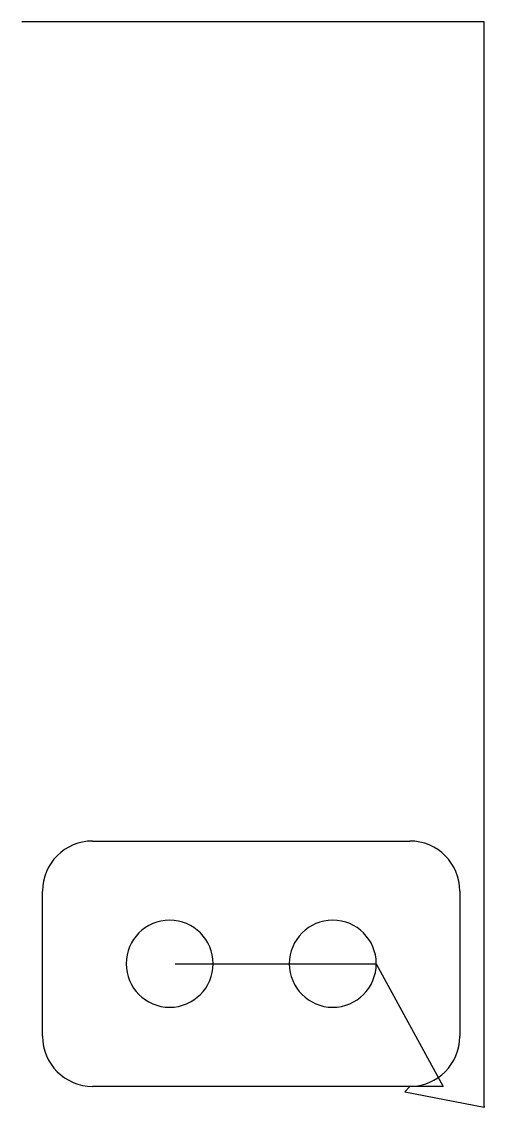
# Model space of a CAD drawing. Header units: metres. Extents: x 4901 to 5326, y 0 to 998.
import ezdxf

# ---------------------------------------------------------------- set-up
doc = ezdxf.new("R2010")
doc.units = ezdxf.units.M

msp = doc.modelspace()

# ---------------------------------------------------------------- linework, layer by layer
at = {"layer": 'TOOL_0'}
for p, q in [((4902.067, 997.906), (4901.067, 997.906)), ((5326.498, 997.906), (4902.067, 997.906)), ((5326.498, 0.999), (5326.498, 997.906)), ((4966.232, 244.729), (5258.032, 244.729)), ((4920.232, 65.229), (4920.232, 198.729)), ((5304.032, 198.729), (5304.032, 65.229)), ((5042.132, 131.979), (5077.132, 131.979)), ((5077.132, 131.979), (5192.132, 131.979)), ((5192.132, 131.979), (5227.132, 131.979)), ((5227.132, 131.979), (5288.815, 19.229)), ((5258.032, 19.229), (4966.232, 19.229)), ((5258.032, 19.229), (5253.442, 14.336)), ((5253.442, 14.336), (5326.498, -0.001)), ((5288.815, 19.229), (5258.032, 19.229)), ((5326.498, -0.001), (5326.498, 0.999)), ((5326.498, 0.999), (5326.498, -0.001)), ((5326.498, -0.001), (5326.498, 0.999)), ((5326.498, -0.001), (5326.498, -0.001))]:
    msp.add_line(p, q, dxfattribs=at)
for centre, radius, start, end in [((4966.232, 198.729), 46, 90, 180), ((5258.032, 198.729), 46, 0, 90), ((5037.132, 131.979), 40, 0, 180), ((5187.132, 131.979), 40, 0, 180), ((5037.132, 131.979), 40, 180, 0), ((5187.132, 131.979), 40, 180, 0), ((4966.232, 65.229), 46, 180, 270), ((5258.032, 65.229), 46, 270, 0)]:
    msp.add_arc(centre, radius, start, end, dxfattribs=at)

doc.saveas('drawing.dxf')
